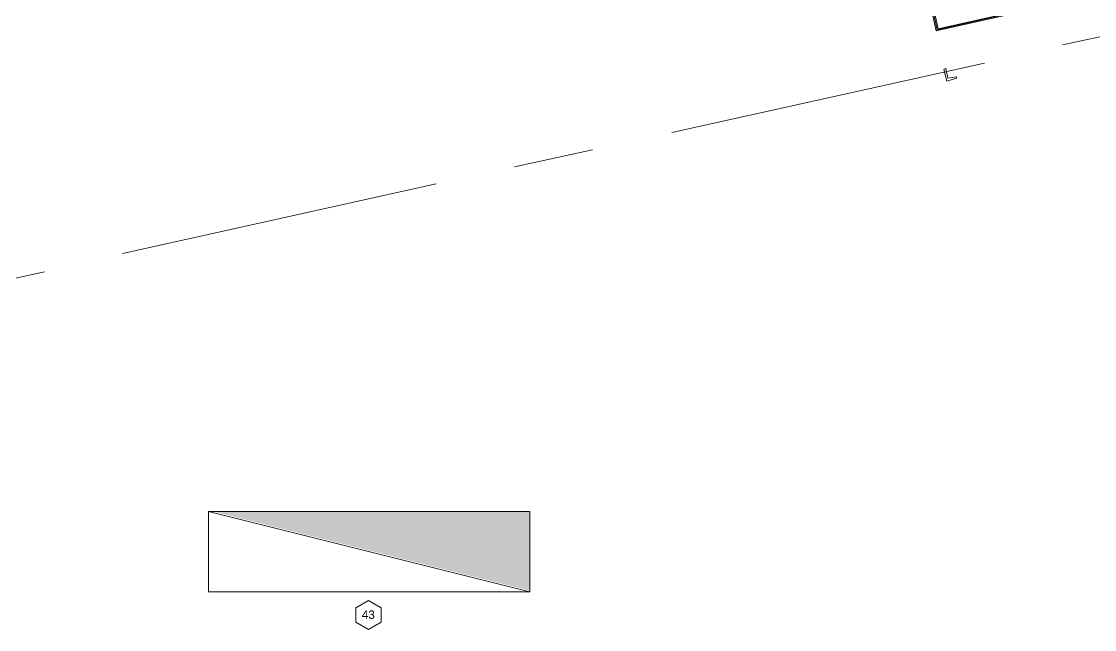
# Model space of a CAD drawing. Header units: inches. Extents: x 0.9 to 36.3, y 0.7 to 23.3.
# Drawn here: x 20.31 to 21.981, y 9.669 to 10.616 of the extents above; entities that cross this region are included whole.
import ezdxf

# ---------------------------------------------------------------- set-up
doc = ezdxf.new("R2010")
doc.units = ezdxf.units.IN
for name, color, linetype, lineweight, true_color in [('Lights', 7, 'Continuous', 5, 0xff0a0a), ('Numbering Lights', 1, 'Continuous', 0, 0xff0000), ('PDF_Geometry', 7, 'Continuous', 9, 0x777777)]:
    doc.layers.add(name, color=color, linetype=linetype, lineweight=lineweight, true_color=true_color)
doc.styles.get("Standard").update_dxf_attribs({"font": 'arial.ttf'})

msp = doc.modelspace()

# ---------------------------------------------------------------- hatches: boundary and pattern name
at = {"layer": 'Lights', "linetype": 'ByBlock', "transparency": 33554559}
msp.add_hatch(color=256, dxfattribs=at).paths.add_polyline_path([(20.6084, 9.8528), (21.1014, 9.7295), (21.1014, 9.8528)])

# ---------------------------------------------------------------- linework, layer by layer
at = {"layer": 'Lights', "linetype": 'ByBlock'}
msp.add_lwpolyline([(21.1014, 9.7278), (20.6014, 9.7278), (20.6014, 9.8528), (21.1014, 9.7278), (21.1014, 9.8528), (20.6014, 9.8528)], dxfattribs=at)
msp.add_lwpolyline([(21.1014, 9.7278), (21.1014, 9.8528), (20.6014, 9.8528)], close=True, dxfattribs=at)
at = {"layer": 'Numbering Lights', "linetype": 'ByBlock', "ltscale": 0.001}
msp.add_lwpolyline([(20.8503, 9.7144), (20.8306, 9.703), (20.8306, 9.6803), (20.8503, 9.669), (20.8699, 9.6803), (20.8699, 9.703)], close=True, dxfattribs=at)
at = {"layer": 'PDF_Geometry', "linetype": 'ByBlock'}
for points in [[(21.7374, 10.6046), (21.6275, 11.1012), (21.3675, 11.1012), (21.3675, 11.1495), (21.6158, 11.1495), (21.4408, 11.9378), (21.4341, 11.9378), (21.1841, 11.9378), (21.1841, 12.0362), (21.4125, 12.0362), (21.1308, 13.3011), (21.2275, 13.3228), (21.6891, 13.4261), (21.7091, 13.3345), (21.2475, 13.2328), (21.5125, 12.0395), (21.8274, 10.6246)], [(21.7658, 10.5296), (21.7524, 10.5279), (21.7491, 10.5429), (21.7458, 10.5412), (21.7508, 10.5229), (21.7658, 10.5279), (21.7658, 10.5296), (21.7658, 10.5279), (21.7508, 10.5229), (21.7458, 10.5412), (21.7491, 10.5429), (21.7524, 10.5279)]]:
    msp.add_lwpolyline(points, close=True, dxfattribs=at)
for points in [[(21.6258, 11.0979), (21.3675, 11.0979), (21.3675, 11.0995), (21.3675, 11.1012), (21.6275, 11.1012), (21.6275, 11.0995), (21.3675, 11.0995), (21.6258, 11.0995), (21.7358, 10.6029), (21.7341, 10.6012), (21.9474, 10.6496), (21.9474, 10.6512), (21.7358, 10.6029), (21.9474, 10.6512), (21.7374, 10.6046), (21.6275, 11.1012)], [(21.6258, 11.1012), (21.7358, 10.6029), (21.7341, 10.6012), (21.6241, 11.0979)], [(21.9308, 10.5796), (22.0541, 10.6062)], [(21.3225, 10.4429), (21.8091, 10.5512)], [(21.0775, 10.3896), (21.1991, 10.4162)], [(20.4675, 10.2546), (20.9558, 10.3629)], [(20.2242, 10.1996), (20.3458, 10.2263)]]:
    msp.add_lwpolyline(points, dxfattribs=at)

# ---------------------------------------------------------------- texts
at = {"layer": 'Numbering Lights', "linetype": 'ByBlock', "ltscale": 0.001}
msp.add_text('43', height=0.01309, dxfattribs=at).set_placement((20.8398, 9.6856))

doc.saveas('drawing.dxf')
